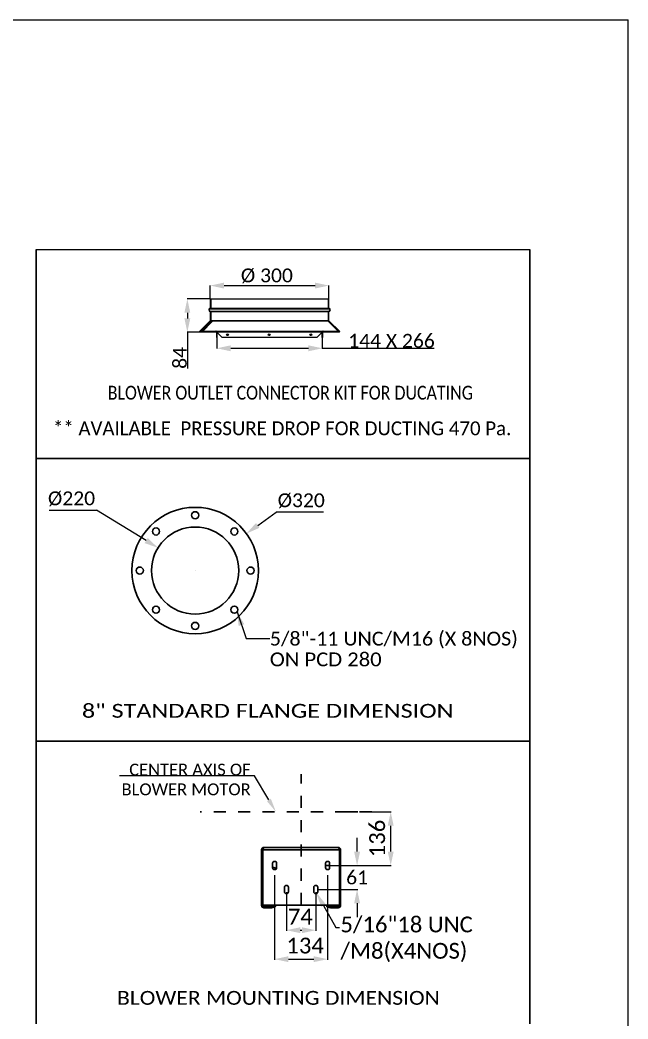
# Model space of a CAD drawing. Header units: millimetres. Extents: x 6781 to 13993, y -7973 to 4183.
# Drawn here: x 12455 to 13993, y -6297 to -3770 of the extents above; entities that cross this region are included whole.
import ezdxf
from ezdxf import colors
from ezdxf.entities.mleader import LeaderData, LeaderLine
from ezdxf.enums import TextEntityAlignment as Align
from ezdxf.lldxf.tags import DXFTag
from ezdxf.math import Vec2, Vec3

# ---------------------------------------------------------------- set-up
doc = ezdxf.new("R2010")
doc.units = ezdxf.units.MM
doc.header["$LTSCALE"] = 307.34
doc.header["$PDMODE"] = 3
doc.header["$PDSIZE"] = 8
doc.linetypes.add('DASHED', pattern=[0.2, 0.1, -0.1])
doc.layers.get('0').update_dxf_attribs({"linetype": 'CONTINUOUS'})
doc.layers.get('Defpoints').update_dxf_attribs({"linetype": 'CONTINUOUS'})
for name, color, linetype in [('OUTLET_CONNECTOR', 7, 'CONTINUOUS'), ('OUTLET_PIPE_300_', 7, 'CONTINUOUS'), ('REDUCER', 7, 'CONTINUOUS')]:
    doc.layers.add(name, color=color, linetype=linetype)
doc.styles.get("Standard").update_dxf_attribs({"font": 'calibri.ttf'})
tags = doc.linetypes.add('HIDDEN2', pattern=[4.7625, 3.175, -1.5875]).pattern_tags.tags
tags[6:7] = [DXFTag(74, 4), DXFTag(75, 0), DXFTag(340, '0'), DXFTag(46, 0.0), DXFTag(50, 0.0), DXFTag(44, 0.0), DXFTag(45, 0.0)]
tags[4:5] = [DXFTag(74, 4), DXFTag(75, 0), DXFTag(340, '0'), DXFTag(46, 0.0), DXFTag(50, 0.0), DXFTag(44, 0.0), DXFTag(45, 0.0)]
doc.dimstyles.new('DIMSTYLE_1', dxfattribs={"dimtxt": 40, "dimasz": 35, "dimexe": 1.5, "dimexo": 1, "dimgap": 1, "dimtad": 1, "dimdsep": 46, "dimtxsty": 'Standard', "dimblk": '_FILLED', "dimblk1": '_FILLED', "dimblk2": '_FILLED', "dimcen": 0.09, "dimazin": 2, "dimtp": 0.01, "dimtm": 0.01, "dimtfac": 1, "dimtofl": 0, "dimtmove": 0, "dimatfit": 3, "dimldrblk": '_FILLED', "dimfxl": 1, "dimtolj": 1, "dimarcsym": 0})
doc.dimstyles.new('DIMSTYLE_4', dxfattribs={"dimtxt": 35, "dimasz": 35, "dimexe": 0.08, "dimexo": 1, "dimgap": 0.875, "dimtad": 1, "dimdsep": 46, "dimtxsty": 'Standard', "dimblk": '_FILLED', "dimblk1": '_FILLED', "dimblk2": '_FILLED', "dimcen": 0.09, "dimazin": 2, "dimtp": 0.01, "dimtm": 0.01, "dimtfac": 1, "dimtofl": 0, "dimtmove": 0, "dimatfit": 3, "dimldrblk": '_FILLED', "dimfxl": 1, "dimtolj": 1, "dimarcsym": 0})
doc.dimstyles.new('DIMSTYLE_5', dxfattribs={"dimtxt": 35, "dimasz": 35, "dimexe": 0.08, "dimexo": 1, "dimtad": 1, "dimdsep": 46, "dimtxsty": 'Standard', "dimblk": '_FILLED', "dimblk1": '_FILLED', "dimblk2": '_FILLED', "dimcen": 0.09, "dimazin": 2, "dimtp": 0.01, "dimtm": 0.01, "dimtfac": 1, "dimtofl": 0, "dimtmove": 0, "dimatfit": 1, "dimldrblk": '_FILLED', "dimfxl": 1, "dimtolj": 1, "dimarcsym": 0})
doc.dimstyles.new('DIMSTYLE_6', dxfattribs={"dimtxt": 35, "dimasz": 35, "dimexe": 0.08, "dimexo": 1, "dimtad": 1, "dimdec": 0, "dimdsep": 46, "dimtxsty": 'Standard', "dimblk": '_FILLED', "dimblk1": '_FILLED', "dimblk2": '_FILLED', "dimcen": 0.09, "dimazin": 2, "dimtp": 0.01, "dimtm": 0.01, "dimtfac": 1, "dimtdec": 0, "dimtofl": 0, "dimtmove": 0, "dimatfit": 1, "dimldrblk": '_FILLED', "dimfxl": 1, "dimtolj": 1, "dimarcsym": 0})
doc.dimstyles.get("Standard").update_dxf_attribs({"dimtxt": 35, "dimasz": 35, "dimexe": 1.5, "dimexo": 1, "dimtad": 1, "dimdsep": 46, "dimtxsty": 'Standard', "dimblk": '_FILLED', "dimblk1": '_FILLED', "dimblk2": '_FILLED', "dimcen": 0.09, "dimazin": 2, "dimtol": 1, "dimtp": 0.01, "dimtm": 0.01, "dimtfac": 1, "dimtofl": 0, "dimtmove": 0, "dimatfit": 3, "dimldrblk": '_FILLED', "dimfxl": 1, "dimtolj": 1, "dimarcsym": 0})

# ---------------------------------------------------------------- blocks, each defined once
blk = doc.blocks.new('_FILLED')
at = {"color": 0, "linetype": 'ByBlock'}
blk.add_solid([(0, 0), (-1, 0.214), (-1, -0.214)], dxfattribs=at)
blk = doc.blocks.new('*D1032')
at = {"color": 0, "linetype": 'Continuous', "lineweight": -2}
for p in [(13056.3, -5048.5), (13222.8, -5014.5)]:
    blk.add_line(p, (13103.4, -5014.5), dxfattribs=at)
at = {"color": 0, "linetype": 'Continuous', "lineweight": 30}
for p, q in [((12898.1, -5162.7), (12898.3, -5162.7)), ((12898.2, -5162.8), (12898.2, -5162.6))]:
    blk.add_line(p, q, dxfattribs=at)
at = {"layer": 'Defpoints', "color": 0}
for p in [(13027.9, -5069), (12768.5, -5256.3)]:
    blk.add_point(p, dxfattribs=at)
at = {"color": 0, "linetype": 'ByBlock', "lineweight": -2, "xscale": 35, "yscale": 35, "zscale": 35, "rotation": 215.8264787222527}
blk.add_blockref('_FILLED', (13027.9, -5069), dxfattribs=at)
at = {"color": 0, "lineweight": 30, "insert": (13106.9, -4967.3), "char_height": 35, "attachment_point": 1, "line_spacing_factor": 0.9}
blk.add_mtext('\\A1;%%c320', dxfattribs=at)
blk = doc.blocks.new('*D1033')
at = {"color": 0, "linetype": 'Continuous', "lineweight": -2}
for p in [(12529.3, -5009.7), (12774.4, -5086.8)]:
    blk.add_line(p, (12648.6, -5009.7), dxfattribs=at)
at = {"color": 0, "linetype": 'Continuous', "lineweight": 30}
for p, q in [((12898.1, -5162.7), (12898.3, -5162.7)), ((12898.2, -5162.8), (12898.2, -5162.6))]:
    blk.add_line(p, q, dxfattribs=at)
at = {"layer": 'Defpoints', "color": 0}
for p in [(12804.2, -5105.1), (12992.2, -5220.3)]:
    blk.add_point(p, dxfattribs=at)
at = {"color": 0, "linetype": 'ByBlock', "lineweight": -2, "xscale": 35, "yscale": 35, "zscale": 35, "rotation": 328.4927867273755}
blk.add_blockref('_FILLED', (12804.2, -5105.1), dxfattribs=at)
at = {"color": 0, "lineweight": 30, "insert": (12645.1, -4962.4), "char_height": 35, "attachment_point": 3, "line_spacing_factor": 0.9}
blk.add_mtext('\\A1;%%c220', dxfattribs=at)
blk = doc.blocks.new('*D1034')
at = {"color": 0, "linetype": 'Continuous', "lineweight": -2}
for p, q in [((13323.6, -5773.1), (13394.2, -5773.1)), ((13392.7, -5873.8), (13392.7, -5808.1)), ((13252.4, -5908.8), (13394.2, -5908.8))]:
    blk.add_line(p, q, dxfattribs=at)
at = {"layer": 'Defpoints', "color": 0}
for p in [(13322.6, -5773.1), (13392.7, -5773.1), (13251.4, -5908.8)]:
    blk.add_point(p, dxfattribs=at)
at = {"color": 0, "linetype": 'ByBlock', "lineweight": -2, "xscale": 35, "yscale": 35, "zscale": 35}
for p, rotation in [((13392.7, -5773.1), 90), ((13392.7, -5908.8), 270)]:
    blk.add_blockref('_FILLED', p, dxfattribs=dict(at, rotation=rotation))
at = {"color": 0, "lineweight": 30, "insert": (13338.4, -5840.5), "char_height": 40, "attachment_point": 2, "rotation": 90, "line_spacing_factor": 0.9}
blk.add_mtext('\\A1;\\A1;136', dxfattribs=at)
blk = doc.blocks.new('*D1035')
at = {"color": 0, "linetype": 'Continuous', "lineweight": -2}
for p, q in [((13129.1, -5976), (13129.1, -6074)), ((13203.1, -5976), (13203.1, -6074)), ((13164.1, -6072.5), (13168.1, -6072.5))]:
    blk.add_line(p, q, dxfattribs=at)
at = {"layer": 'Defpoints', "color": 0}
for p in [(13129.1, -5975), (13203.1, -5975), (13203.1, -6072.5)]:
    blk.add_point(p, dxfattribs=at)
at = {"color": 0, "linetype": 'ByBlock', "lineweight": -2, "xscale": 35, "yscale": 35, "zscale": 35, "rotation": 180}
blk.add_blockref('_FILLED', (13129.1, -6072.5), dxfattribs=at)
at = {"color": 0, "linetype": 'ByBlock', "lineweight": -2, "xscale": 35, "yscale": 35, "zscale": 35}
blk.add_blockref('_FILLED', (13203.1, -6072.5), dxfattribs=at)
at = {"color": 0, "lineweight": 30, "insert": (13164.1, -6018.2), "char_height": 40, "attachment_point": 2, "line_spacing_factor": 0.9}
blk.add_mtext('\\A1;74', dxfattribs=at)
blk = doc.blocks.new('*D1036')
at = {"color": 0, "linetype": 'Continuous', "lineweight": -2}
for p, q in [((13099.1, -5933.6), (13099.1, -6147.3)), ((13233.1, -5933.6), (13233.1, -6147.3)), ((13134.1, -6145.8), (13198.1, -6145.8))]:
    blk.add_line(p, q, dxfattribs=at)
at = {"layer": 'Defpoints', "color": 0}
for p in [(13099.1, -5932.6), (13233.1, -5932.6), (13233.1, -6145.8)]:
    blk.add_point(p, dxfattribs=at)
at = {"color": 0, "linetype": 'ByBlock', "lineweight": -2, "xscale": 35, "yscale": 35, "zscale": 35, "rotation": 180}
blk.add_blockref('_FILLED', (13099.1, -6145.8), dxfattribs=at)
at = {"color": 0, "linetype": 'ByBlock', "lineweight": -2, "xscale": 35, "yscale": 35, "zscale": 35}
blk.add_blockref('_FILLED', (13233.1, -6145.8), dxfattribs=at)
at = {"color": 0, "lineweight": 30, "insert": (13176.3, -6091.4), "char_height": 40, "attachment_point": 2, "line_spacing_factor": 0.9}
blk.add_mtext('\\A1;134', dxfattribs=at)
blk = doc.blocks.new('*D1037')
at = {"color": 0, "linetype": 'Continuous', "lineweight": -2}
for p, q in [((13307.7, -5873.8), (13307.7, -5838.8)), ((13229.1, -5908.8), (13309.2, -5908.8)), ((13209.1, -5969.5), (13309.2, -5969.5)), ((13307.7, -6004.5), (13307.7, -6039.5))]:
    blk.add_line(p, q, dxfattribs=at)
at = {"layer": 'Defpoints', "color": 0}
for p in [(13228.1, -5908.8), (13208.1, -5969.5), (13307.7, -5969.5)]:
    blk.add_point(p, dxfattribs=at)
at = {"color": 0, "linetype": 'ByBlock', "lineweight": -2, "xscale": 35, "yscale": 35, "zscale": 35}
for p, rotation in [((13307.7, -5908.8), 270), ((13307.7, -5969.5), 90)]:
    blk.add_blockref('_FILLED', p, dxfattribs=dict(at, rotation=rotation))
at = {"color": 0, "lineweight": 30, "insert": (13307.7, -5939.2), "char_height": 35, "attachment_point": 5}
blk.add_mtext('\\A1;\\A1;61', dxfattribs=at)
blk = doc.blocks.new('SE')
at = {"layer": 'OUTLET_CONNECTOR', "color": 7, "linetype": 'HIDDEN2'}
for p, q in [((74.9, 267.6), (426.9, 267.6)), ((74.9, 267.6), (74.9, 266.4)), ((115.4, 266.4), (115.4, 267.6)), ((116, 266.1), (116.8, 267)), ((116.4, 266.4), (116.4, 267.6)), ((116.4, 266.1), (116.4, 266.4)), ((116.4, 265.4), (116.4, 265)), ((116.4, 265.4), (117.6, 265.4)), ((117.6, 260.7), (116.4, 260.7)), ((117.6, 260.7), (116.4, 260.7)), ((116.4, 256.2), (117.6, 256.2)), ((116.4, 256.2), (117.6, 256.2)), ((117.9, 265), (117.5, 265.4)), ((117.6, 265.4), (117.6, 265)), ((384.3, 265.4), (383.9, 265)), ((384.2, 265), (384.2, 265.4)), ((385.4, 265.4), (384.2, 265.4)), ((385.4, 260.7), (384.2, 260.7)), ((384.2, 256.2), (385.4, 256.2)), ((385.7, 266.1), (384.9, 267)), ((385.4, 266.4), (385.4, 267.6)), ((385.4, 266.1), (385.4, 266.4)), ((385.4, 265), (385.4, 265.4)), ((386.4, 266.4), (386.4, 267.6)), ((426.9, 266.4), (426.9, 267.6))]:
    blk.add_line(p, q, dxfattribs=at)
at = {"layer": 'OUTLET_CONNECTOR', "color": 7, "linetype": 'Continuous'}
for p, q in [((116.4, 265), (116.4, 251.5)), ((117.6, 265), (117.6, 251.5)), ((131.4, 251.5), (117.9, 265)), ((383.9, 265), (370.4, 251.5)), ((384.2, 251.5), (384.2, 265)), ((385.4, 251.5), (385.4, 265)), ((117.6, 251.5), (116.4, 251.5)), ((370.4, 251.5), (131.4, 251.5)), ((384.2, 251.5), (385.4, 251.5))]:
    blk.add_line(p, q, dxfattribs=at)
for centre in [(144.4, 258.5), (249.8, 258.5), (355.2, 258.5)]:
    blk.add_circle(centre, 2.25, dxfattribs=at)
at = {"layer": 'OUTLET_CONNECTOR', "color": 7, "linetype": 'HIDDEN2'}
for centre, radius, start, end in [((115.4, 265.4), 2.2, 48.9572, 90), ((115.4, 265.4), 1, 48.9572, 90), ((115.4, 265.4), 1, 0.0001, 48.9571), ((107.9, 260.2), 10.9, 28.2295, 38.6822), ((107.9, 260.2), 10.9, 28.2295, 38.6822), ((112.9, 259.8), 7.22, 50.1901, 60.7621), ((112.9, 259.8), 7.22, 50.1901, 60.7621), ((115.4, 265.4), 2.2, 0, 48.9572), ((386.4, 265.4), 2.2, 131.0428, 180), ((393.9, 260.2), 10.9, 141.3178, 151.7705), ((393.9, 260.2), 10.9, 141.3178, 151.7705), ((388.9, 259.8), 7.22, 119.2379, 129.8099), ((388.9, 259.8), 7.22, 119.2379, 129.8099), ((386.4, 265.4), 2.2, 90, 131.0428), ((386.4, 265.4), 1, 131.0429, 179.9999), ((386.4, 265.4), 1, 90, 131.0428)]:
    blk.add_arc(centre, radius, start, end, dxfattribs=at)
at = {"layer": 'OUTLET_PIPE_300_', "color": 7, "linetype": 'Continuous'}
for p, q in [((100.9, 349), (400.9, 349)), ((100.9, 349), (100.9, 325.3)), ((400.9, 325.3), (400.9, 349)), ((100.9, 325.3), (400.9, 325.3)), ((100.9, 317.3), (400.9, 317.3)), ((100.9, 317.3), (100.9, 294)), ((400.9, 294), (400.9, 317.3)), ((100.9, 294), (400.9, 294))]:
    blk.add_line(p, q, dxfattribs=at)
at = {"layer": 'OUTLET_PIPE_300_', "color": 7, "linetype": 'HIDDEN2'}
for p, q in [((102.1, 349), (102.1, 324.1)), ((399.7, 324.1), (399.7, 349)), ((100.9, 324.1), (400.9, 324.1)), ((100.9, 318.5), (400.9, 318.5)), ((102.1, 318.5), (102.1, 294)), ((399.7, 294), (399.7, 318.5))]:
    blk.add_line(p, q, dxfattribs=at)
at = {"layer": 'OUTLET_PIPE_300_', "color": 7, "linetype": 'Continuous'}
for centre, start, end in [((100.9, 321.3), 90, 270), ((400.9, 321.3), 270, 90)]:
    blk.add_arc(centre, 4, start, end, dxfattribs=at)
at = {"layer": 'OUTLET_PIPE_300_', "color": 7, "linetype": 'HIDDEN2'}
for centre, start, end in [((100.9, 321.3), 90, 270), ((400.9, 321.3), 270, 90)]:
    blk.add_arc(centre, 2.8, start, end, dxfattribs=at)
at = {"layer": 'REDUCER', "color": 7, "linetype": 'Continuous'}
for p, q in [((100.9, 294), (73.5, 266.4)), ((400.9, 294), (100.9, 294)), ((428.3, 266.4), (400.9, 294)), ((428.3, 266.4), (73.5, 266.4)), ((73.5, 266.4), (74.9, 265)), ((426.9, 265), (74.9, 265)), ((426.9, 265), (428.3, 266.4))]:
    blk.add_line(p, q, dxfattribs=at)
at = {"layer": 'REDUCER', "color": 7, "linetype": 'HIDDEN2'}
for p, q in [((102.3, 292.6), (74.9, 265)), ((78.3, 266.4), (105, 294)), ((78.3, 266.4), (104.9, 294)), ((106.3, 292.6), (79.6, 265)), ((106.4, 292.6), (79.7, 265)), ((100.9, 294), (102.3, 292.6)), ((399.5, 292.6), (102.3, 292.6)), ((104.9, 294), (106.3, 292.6)), ((105, 294), (106.4, 292.6)), ((399.5, 292.6), (400.9, 294)), ((426.9, 265), (399.5, 292.6)), ((79.7, 265), (78.3, 266.4)), ((79.6, 265), (78.3, 266.4))]:
    blk.add_line(p, q, dxfattribs=at)
blk = doc.blocks.new('*D1049')
at = {"color": 0, "linetype": 'Continuous', "lineweight": -2}
for p, q in [((12936.3, -4474.5), (12936.3, -4441.6)), ((12971.3, -4441.6), (13201.3, -4441.6)), ((13236.3, -4474.5), (13236.3, -4441.6))]:
    blk.add_line(p, q, dxfattribs=at)
at = {"layer": 'Defpoints', "color": 0}
for p in [(13236.3, -4441.6), (12936.3, -4475.5), (13236.3, -4475.5)]:
    blk.add_point(p, dxfattribs=at)
at = {"color": 0, "linetype": 'ByBlock', "lineweight": -2, "xscale": 35, "yscale": 35, "zscale": 35, "rotation": 180}
blk.add_blockref('_FILLED', (12936.3, -4441.6), dxfattribs=at)
at = {"color": 0, "linetype": 'ByBlock', "lineweight": -2, "xscale": 35, "yscale": 35, "zscale": 35}
blk.add_blockref('_FILLED', (13236.3, -4441.6), dxfattribs=at)
at = {"color": 0, "lineweight": 30, "insert": (13079.6, -4417.2), "char_height": 35, "attachment_point": 5}
blk.add_mtext('\\A1;\\A1;%%C 300', dxfattribs=at)
blk = doc.blocks.new('*D1050')
at = {"color": 0, "linetype": 'Continuous', "lineweight": -2}
for p, q in [((12935.3, -4475.5), (12878.3, -4475.5)), ((12878.4, -4510.5), (12878.4, -4524.5)), ((12909.3, -4559.5), (12878.3, -4559.5)), ((12878.4, -4559.5), (12878.4, -4651.5))]:
    blk.add_line(p, q, dxfattribs=at)
at = {"layer": 'Defpoints', "color": 0}
for p in [(12936.3, -4475.5), (12878.4, -4559.5), (12910.3, -4559.5)]:
    blk.add_point(p, dxfattribs=at)
at = {"color": 0, "linetype": 'ByBlock', "lineweight": -2, "xscale": 35, "yscale": 35, "zscale": 35}
for p, rotation in [((12878.4, -4475.5), 90), ((12878.4, -4559.5), 270)]:
    blk.add_blockref('_FILLED', p, dxfattribs=dict(at, rotation=rotation))
at = {"color": 0, "lineweight": 30, "insert": (12859.5, -4624.6), "char_height": 35, "attachment_point": 5, "rotation": 90}
blk.add_mtext('\\A1;\\A1;84', dxfattribs=at)
blk = doc.blocks.new('*D1051')
at = {"color": 0, "linetype": 'Continuous', "lineweight": -2}
for p, q in [((12953, -4574), (12953, -4600.4)), ((13219.6, -4574), (13219.6, -4600.4)), ((12988, -4600.3), (13184.6, -4600.3)), ((13219.6, -4600.3), (13502.7, -4600.3))]:
    blk.add_line(p, q, dxfattribs=at)
at = {"layer": 'Defpoints', "color": 0}
for p in [(12953, -4573), (13219.6, -4573), (13219.6, -4600.3)]:
    blk.add_point(p, dxfattribs=at)
at = {"color": 0, "linetype": 'ByBlock', "lineweight": -2, "xscale": 35, "yscale": 35, "zscale": 35, "rotation": 180}
blk.add_blockref('_FILLED', (12953, -4600.3), dxfattribs=at)
at = {"color": 0, "linetype": 'ByBlock', "lineweight": -2, "xscale": 35, "yscale": 35, "zscale": 35}
blk.add_blockref('_FILLED', (13219.6, -4600.3), dxfattribs=at)
at = {"color": 0, "lineweight": 30, "insert": (13394.7, -4581.5), "char_height": 35, "attachment_point": 5}
blk.add_mtext('\\A1;\\A1;144 X 266 {}', dxfattribs=at)

msp = doc.modelspace()

# ---------------------------------------------------------------- linework, layer by layer
at = {"color": 0, "linetype": 'Continuous'}
for p in [(6780.95812, -3769.66254), (13992.87849, -7972.78928)]:
    msp.add_line(p, (13992.87849, -3769.66254), dxfattribs=at)
msp.add_line((12495.79651, -4349.95866), (13744.90349, -4349.95866))
at = {"linetype": 'ByBlock', "lineweight": 30}
for p, q in [((12495.79651, -4879.11385), (12495.79651, -5594.11385)), ((13744.90349, -5594.11385), (13744.90349, -4879.11385)), ((12495.79651, -5594.11385), (13744.90349, -5594.11385)), ((12495.79651, -5594.11385), (12495.79651, -6309.11385)), ((13744.90349, -6309.11385), (13744.90349, -5594.11385))]:
    msp.add_line(p, q, dxfattribs=at)
at = {"linetype": 'DASHED', "lineweight": 30}
for p, q in [((13166.14159, -6009.0347), (13166.14159, -5677.74912)), ((13344.77363, -5773.1347), (12910.46231, -5773.1347))]:
    msp.add_line(p, q, dxfattribs=at)
at = {"color": 0, "linetype": 'Continuous', "lineweight": 30}
for p, q in [((13274.19613, -5773.1347), (13277.19061, -5773.1347)), ((13277.19061, -5773.1347), (13309.28447, -5773.1347)), ((13072.14159, -5863.0347), (13260.14159, -5863.0347)), ((13266.14159, -5869.0347), (13066.14159, -5869.0347)), ((13066.14159, -6009.0347), (13066.14159, -5869.0347)), ((13069.14159, -6009.0347), (13069.14159, -5869.0347)), ((13263.14159, -6009.0347), (13263.14159, -5869.0347)), ((13266.14159, -6009.0347), (13266.14159, -5869.0347)), ((13094.14159, -5903.2847), (13094.14159, -5914.2847)), ((13104.14159, -5914.2847), (13104.14159, -5903.2847)), ((13228.14159, -5903.2847), (13228.14159, -5914.2847)), ((13228.14159, -5908.7847), (13238.14159, -5908.7847)), ((13238.14159, -5914.2847), (13238.14159, -5903.2847)), ((13101.14159, -5918.8645), (13101.14159, -5916.04368)), ((13124.14159, -5964.0347), (13124.14159, -5975.0347)), ((13134.14159, -5975.0347), (13134.14159, -5964.0347)), ((13198.14159, -5964.0347), (13198.14159, -5975.0347)), ((13208.14159, -5975.0347), (13208.14159, -5964.0347)), ((13066.14159, -6009.0347), (13266.14159, -6009.0347)), ((13072.14159, -6009.0347), (13072.14159, -6016.26456)), ((13092.14159, -6013.34665), (13072.14159, -6013.34665)), ((13092.14159, -6011.9526), (13092.14159, -6016.26456)), ((13101.14159, -6012.77943), (13101.14159, -6009.0347)), ((13231.14159, -6012.77943), (13231.14159, -6009.0347)), ((13240.14159, -6016.26456), (13240.14159, -6011.9526)), ((13260.14159, -6013.34665), (13240.14159, -6013.34665)), ((13260.14159, -6016.26456), (13260.14159, -6009.0347)), ((13092.14159, -6016.26456), (13072.14159, -6016.26456)), ((13260.14159, -6016.26456), (13240.14159, -6016.26456))]:
    msp.add_line(p, q, dxfattribs=at)
at = {"lineweight": 30}
msp.add_lwpolyline([(13744.90349, -4349.95866), (13744.90349, -4879.11385), (12495.79651, -4879.11385), (12495.79651, -4349.95866)], dxfattribs=at)
at = {"color": 0, "linetype": 'Continuous', "lineweight": 30}
for centre, radius in [((12898.19137, -5162.67027), 160), ((12898.19137, -5022.67027), 9), ((12898.19137, -5162.67027), 110.25), ((12799.19642, -5063.67532), 9), ((12997.18632, -5063.67532), 9), ((12758.19137, -5162.67027), 9), ((13038.19137, -5162.67027), 9), ((12799.19642, -5261.66522), 9), ((12997.18632, -5261.66522), 9), ((12898.19137, -5302.67027), 9)]:
    msp.add_circle(centre, radius, dxfattribs=at)
for centre, radius, start, end in [((13072.14159, -5869.0347), 6, 90, 180), ((13260.14159, -5869.0347), 6, 0, 90), ((13072.14159, -5869.0347), 3, 144.47688627, 180), ((13260.14159, -5869.0347), 3, 0, 35.5231146), ((13099.14159, -5903.2847), 5, 0, 180), ((13099.14159, -5914.2847), 5, 180, 0), ((13092.26977, -5949.4214), 35.46591, 86.43164806, 86.97156226), ((13233.14159, -5903.2847), 5, 0, 180), ((13233.14159, -5914.2847), 5, 180, 0), ((13240.01339, -5949.42118), 35.4657, 93.02843624, 93.56862925), ((13129.14159, -5964.0347), 5, 0, 180), ((13203.14159, -5964.0347), 5, 0, 180), ((13129.14159, -5975.0347), 5, 180, 0), ((13203.14159, -5975.0347), 5, 180, 0)]:
    msp.add_arc(centre, radius, start, end, dxfattribs=at)
for points, knots in [([(13069.14159, -5869.0347), (13069.59654, -5867.60542), (13070.21559, -5865.66882), (13071.16319, -5863.63436), (13071.84885, -5863.0347), (13072.14159, -5863.0347)], [0, 0, 0, 0, 0.6540914417, 0.8723411088, 1, 1, 1, 1]), ([(13260.14159, -5863.0347), (13260.43433, -5863.0347), (13261.11999, -5863.63436), (13262.06758, -5865.66882), (13262.68664, -5867.60542), (13263.14159, -5869.0347)], [0, 0, 0, 0, 0.1276588913, 0.3459085587, 1, 1, 1, 1]), ([(13094.47714, -5914.02424), (13096.09539, -5914.1252), (13098.26056, -5914.4141), (13100.47628, -5915.13726), (13101.14159, -5915.76898), (13101.14159, -5916.04368)], [0, 0, 0, 0, 0.6761458793, 0.8854466422, 1, 1, 1, 1]), ([(13066.14159, -6009.0347), (13066.14159, -6010.74591), (13067.34779, -6014.19531), (13070.53327, -6016.02666), (13072.14159, -6016.26456)], [0, 0, 0, 0, 0.5127939773, 1, 1, 1, 1]), ([(13072.14159, -6013.34665), (13071.3015, -6013.09813), (13069.71281, -6011.89102), (13069.14159, -6010.00029), (13069.14159, -6009.0347)], [0, 0, 0, 0, 0.47569834, 1, 1, 1, 1]), ([(13101.14159, -6009.86153), (13101.14159, -6010.21272), (13100.11564, -6010.96362), (13097.19747, -6011.69805), (13094.2727, -6011.9526), (13092.14159, -6011.9526)], [0, 0, 0, 0, 0.110757594, 0.3278877168, 1, 1, 1, 1]), ([(13092.14159, -6014.87051), (13094.2727, -6014.87051), (13097.19747, -6014.61595), (13100.11564, -6013.88152), (13101.14159, -6013.13062), (13101.14159, -6012.77943)], [0, 0, 0, 0, 0.6721121468, 0.8892423421, 1, 1, 1, 1]), ([(13240.14159, -6011.9526), (13238.01048, -6011.9526), (13235.08571, -6011.69805), (13232.16754, -6010.96362), (13231.14159, -6010.21272), (13231.14159, -6009.86153)], [0, 0, 0, 0, 0.6721121468, 0.8892423421, 1, 1, 1, 1]), ([(13231.14159, -6012.77943), (13231.14159, -6013.13062), (13232.16754, -6013.88152), (13235.08571, -6014.61595), (13238.01048, -6014.87051), (13240.14159, -6014.87051)], [0, 0, 0, 0, 0.110757594, 0.3278877168, 1, 1, 1, 1]), ([(13260.14159, -6016.26456), (13261.74991, -6016.02666), (13264.93539, -6014.19531), (13266.14159, -6010.74591), (13266.14159, -6009.0347)], [0, 0, 0, 0, 0.487206023, 1, 1, 1, 1]), ([(13263.14159, -6009.0347), (13263.14159, -6010.00029), (13262.57036, -6011.89102), (13260.98168, -6013.09813), (13260.14159, -6013.34665)], [0, 0, 0, 0, 0.52430166, 1, 1, 1, 1])]:
    msp.add_open_spline(points, degree=3, knots=knots, dxfattribs=at)

# ---------------------------------------------------------------- block references
msp.add_blockref('SE', (12835.46064, -4824.4893), dxfattribs=at)

# ---------------------------------------------------------------- texts
for s, width, p, p2 in [('BLOWER OUTLET CONNECTOR KIT FOR DUCATING', 0.822643, (12676.96786, -4730.19702), (13601.05178, -4730.19702)), ('** AVAILABLE  PRESSURE DROP FOR DUCTING 470 Pa.', 0.957995, (12538.50264, -4820.27862), (13697.86061, -4820.27862)), ('5/8"-11 UNC/M16 (X 8NOS)', 1.009351, (13086.93945, -5352.40731), (13714.3519, -5352.40731)), ('ON PCD 280', 1.037345, (13086.93945, -5404.90731), (13369.79937, -5404.90731)), ('BLOWER MOUNTING DIMENSION', 1.081256, (12700.52009, -6261.20111), (13516.95978, -6261.20111))]:
    msp.add_text(s, height=35, dxfattribs=dict(at, width=width)).set_placement(p, p2, align=Align.FIT)
at = {"linetype": 'Continuous', "width": 1.199526}
msp.add_text('8" STANDARD FLANGE DIMENSION', height=35, dxfattribs=at).set_placement((12611.81263, -5535.00987), (13551.46563, -5535.00987), align=Align.FIT)

# ---------------------------------------------------------------- dimensions: what is measured, and where the dimension line sits
at = {"color": 0, "linetype": 'Continuous', "lineweight": 30}
for base, p1, p2, angle, text, dimstyle, override, picture, middle, dimtype in [((13236.34468, -4441.63916), (12936.34468, -4475.51262), (13236.34468, -4475.51262), 0, '\\A1;%%C <>', 'DIMSTYLE_4', {"dimtxsty": 'Standard', "dimldrblk": '_FILLED'}, '*D1049', (13079.64872, -4441.63916), 161), ((12878.35211, -4559.51262), (12936.34468, -4475.51262), (12910.34468, -4559.51262), 90, '\\A1;<>', 'DIMSTYLE_4', {"dimtxsty": 'Standard', "dimldrblk": '_FILLED'}, '*D1050', (12878.35211, -4624.55429), 160), ((13219.64468, -4600.29651), (12953.04468, -4573.00283), (13219.64468, -4573.00283), 0, '\\A1;144 X 266 {}', 'DIMSTYLE_4', {"dimtxsty": 'Standard', "dimldrblk": '_FILLED'}, '*D1051', (13394.68635, -4600.29651), 161), ((13392.73764, -5773.1347), (13251.4273, -5908.7847), (13322.57019, -5773.1347), 90, '\\A1;136', 'DIMSTYLE_1', {"dimtxsty": 'Standard'}, '*D1034', (13392.73764, -5840.46328), 160), ((13307.66568, -5969.5347), (13228.14159, -5908.7847), (13208.14159, -5969.5347), 90, '\\A1;61', 'Standard', {"dimtad": 0, "dimtih": 1, "dimtoh": 1, "dimdec": 4, "dimzin": 0, "dimtxsty": 'Standard', "dimcen": 53.46, "dimadec": 0, "dimazin": 0, "dimtdec": 4, "dimtzin": 0}, '*D1037', (13307.66568, -5939.1597), 160)]:
    dim = msp.add_linear_dim(base=base, p1=p1, p2=p2, angle=angle, text=text, dimstyle=dimstyle, override=override, dxfattribs=at)
    dim.commit()
    dim.dimension.update_dxf_attribs({"geometry": picture, "text_midpoint": middle, "dimtype": dimtype})
for p1, p2, text, dimstyle, override, picture, middle in [((12992.18769, -5220.28757), (12804.19504, -5105.05297), '%%c220', 'DIMSTYLE_6', {"dimtih": 1, "dimtoh": 1, "dimpost": '<>', "dimtxsty": 'Standard'}, '*D1033', (12587.17526, -5009.69785)), ((12768.46442, -5256.32346), (13027.91831, -5069.01708), '%%c<>', 'DIMSTYLE_5', {"dimtih": 1, "dimtoh": 1, "dimpost": '<>'}, '*D1032', (13164.83035, -5014.54512))]:
    dim = msp.add_diameter_dim_2p(p1=p1, p2=p2, text=text, dimstyle=dimstyle, override=override, dxfattribs=at)
    dim.commit()
    dim.dimension.update_dxf_attribs({"geometry": picture, "text_midpoint": middle, "dimtype": 163})
for base, p1, p2, picture, middle in [((13233.14159, -6145.77515), (13099.14159, -5932.57042), (13233.14159, -5932.57042), '*D1036', (13176.25405, -6145.77515)), ((13203.14159, -6072.53239), (13129.14159, -5975.0347), (13203.14159, -5975.0347), '*D1035', (13164.14159, -6072.53239))]:
    dim = msp.add_linear_dim(base=base, p1=p1, p2=p2, dimstyle='DIMSTYLE_1', dxfattribs=at)
    dim.commit()
    dim.dimension.update_dxf_attribs({"geometry": picture, "text_midpoint": middle, "dimtype": 160})

# ---------------------------------------------------------------- leaders
msp.add_leader([(13004.07293, -5267.45796), (13026.93945, -5334.90731), (13086.93945, -5334.90731)], dimstyle='Standard', override={"dimtad": 0}, dxfattribs=at)
at = {"lineweight": 30}
ml = msp.add_multileader_mtext('Standard', dxfattribs=at)
ml.set_content('CENTER AXIS OF\\PBLOWER MOTOR ')
ml.set_leader_properties(linetype='ByLayer')
ml.build(insert=Vec2(0, 0))
ml.multileader.update_dxf_attribs({"text_right_attachment_type": 6, "arrow_head_size": 35})
ctx = ml.context
ctx.base_point, ctx.char_height, ctx.arrow_head_size, ctx.plane_origin = Vec3(12712.25492, -5666.54349), 30, 35, Vec3(13102.50451, -5773.1347)
ctx.right_attachment, ctx.text_align_type = 6, 2
notes = []
notes.append((ctx, [(0, (1, 1, 0), (13048.53184, -5681.91272), (-1, 0), 8, [(0, [(13102.50451, -5773.1347)], 0, [])])]))
ctx.mtext.insert, ctx.mtext.alignment, ctx.mtext.flow_direction = Vec3(13038.53184, -5651.17426), 3, 5
at = {"linetype": 'DASHED', "lineweight": 30}
ml = msp.add_multileader_mtext('Standard', dxfattribs=at)
ml.set_content('5/16"18 UNC\\P/M8(X4NOS)')
ml.set_leader_properties(linetype='ByLayer')
ml.build(insert=Vec2(0, 0))
ml.multileader.update_dxf_attribs({"text_right_attachment_type": 6, "dogleg_length": 10, "arrow_head_size": 40})
ctx = ml.context
ctx.base_point, ctx.char_height, ctx.arrow_head_size, ctx.plane_origin = Vec3(13263.605, -6065.91029), 40, 40, Vec3(13203.14159, -5975.0347)
ctx.right_attachment = 6
notes.append((ctx, [(0, (1, 1, 0), (13253.605, -6065.91029), (1, 0), 10, [(0, [(13203.14159, -5975.0347)], 0, [])])]))
ctx.mtext.insert, ctx.mtext.flow_direction = Vec3(13265.605, -6037.98721), 5
for ctx, leaders in notes:
    for number, flags, end, landing, length, lines in leaders:
        leader = LeaderData()
        leader.index, (leader.has_last_leader_line, leader.has_dogleg_vector, leader.attachment_direction) = number, flags
        leader.last_leader_point, leader.dogleg_vector, leader.dogleg_length = Vec3(end), Vec3(landing), length
        for number, points, colour, breaks in lines:
            line = LeaderLine()
            line.index, line.vertices, line.color, line.breaks = number, Vec3.list(points), colors.encode_raw_color(colour), breaks
            leader.lines.append(line)
        ctx.leaders.append(leader)

doc.saveas('drawing.dxf')
